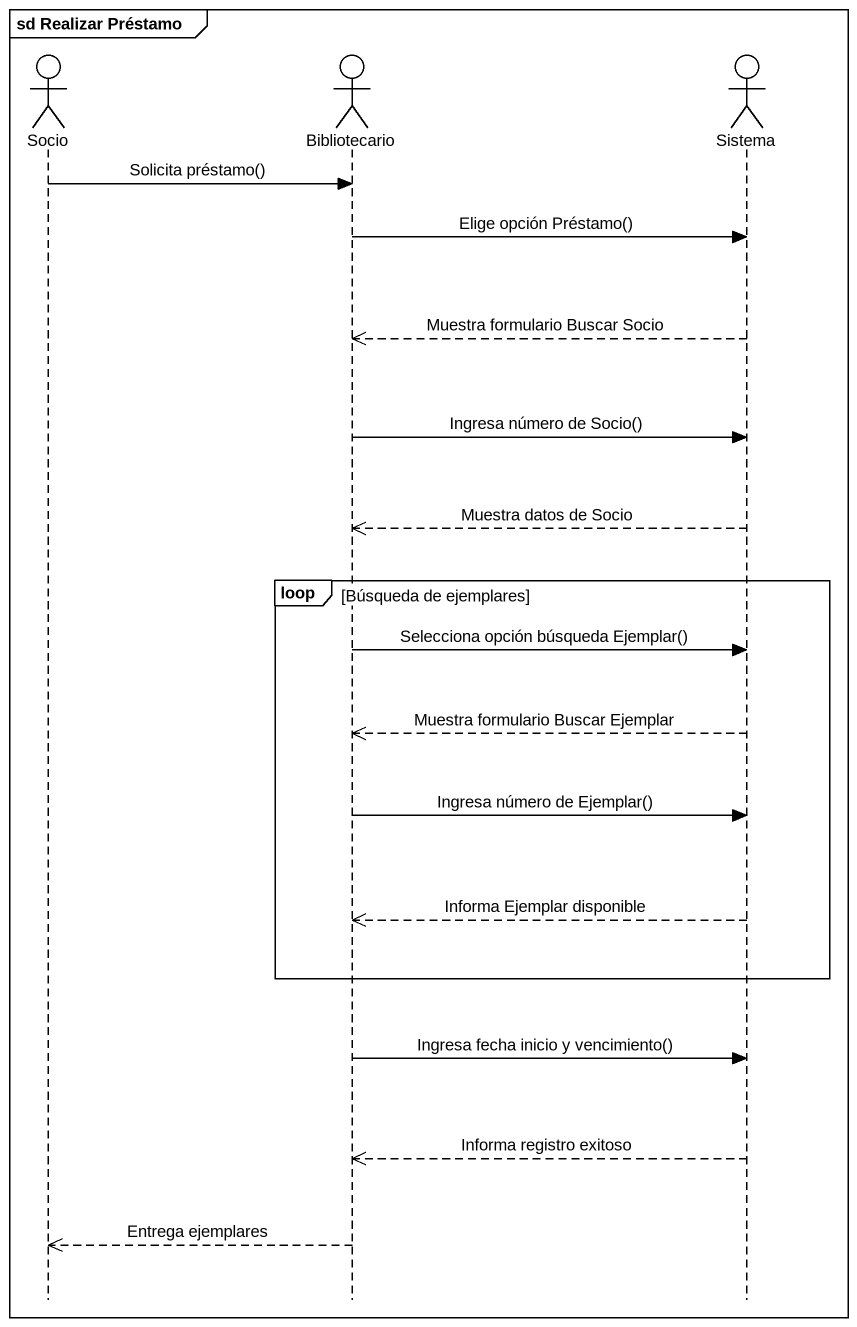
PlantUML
@startuml
mainframe sd Realizar Préstamo
hide footbox
actor Socio
actor Bibliotecario
actor Sistema

Socio -> Bibliotecario : Solicita préstamo()
Bibliotecario -> Sistema : Elige opción Préstamo()
Sistema -->> Bibliotecario : Muestra formulario Buscar Socio
Bibliotecario -> Sistema : Ingresa número de Socio()
Sistema -->> Bibliotecario : Muestra datos de Socio
loop Búsqueda de ejemplares
  Bibliotecario -> Sistema : Selecciona opción búsqueda Ejemplar()
  Sistema -->> Bibliotecario : Muestra formulario Buscar Ejemplar
  Bibliotecario -> Sistema : Ingresa número de Ejemplar()
  Sistema -->> Bibliotecario : Informa Ejemplar disponible
end
Bibliotecario -> Sistema : Ingresa fecha inicio y vencimiento()
Sistema -->> Bibliotecario : Informa registro exitoso
Bibliotecario -->> Socio : Entrega ejemplares
@enduml
